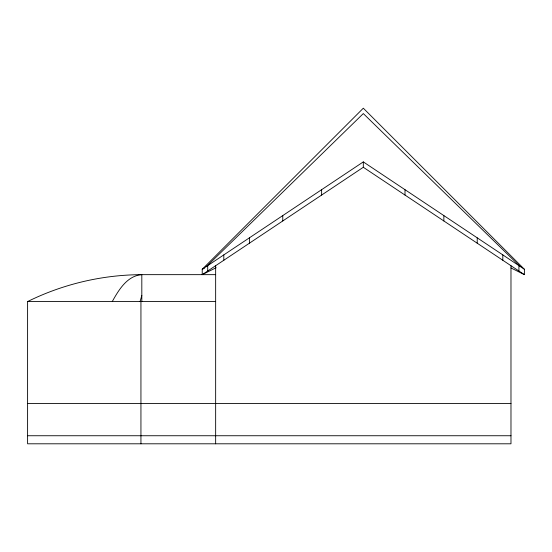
<?xml version="1.0" encoding="UTF-8"?>
<svg xmlns="http://www.w3.org/2000/svg" width="552" height="552" viewBox="0 0 552 552"><rect width="100%" height="100%" fill="white"/><g stroke="black" fill="none" stroke-linecap="round" stroke-linejoin="round"><path stroke-width="0.83" d="M140.084 301.502L141.816 295.451M112.284 301.502C118.701 289.993 127.181 275.703 141.816 274.654L215.653 274.654M206.696 266.312L363.313 113.574L519.936 266.312M510.979 267.948L524.4 274.654L524.4 269.286L363.313 161.895L202.225 269.286L202.225 274.654L216.101 267.72M202.225 274.654L363.313 167.27L363.313 161.895M204.281 268.258L202.225 269.286L363.313 108.199L524.4 269.286M27.717 301.502C63.08 284.038 102.375 274.792 141.816 274.654L141.816 301.502M215.653 301.502L27.6 301.502L27.6 443.801L510.979 443.801L510.979 265.705M27.6 403.526L510.979 403.526M27.6 435.742L510.979 435.742M363.313 167.27L524.4 274.654M518.914 265.629L518.914 270.998M502.817 254.9L502.817 260.268M477.218 237.836L477.218 243.204M443.856 215.59L443.856 220.959M405.002 189.695L405.002 195.063M321.623 189.695L321.623 195.063M282.769 215.59L282.769 220.959M249.407 237.836L249.407 243.204M223.808 254.9L223.808 260.268M215.653 265.705L215.653 443.801M207.718 265.629L207.718 270.998M140.939 301.502L140.939 443.801"/></g></svg>
